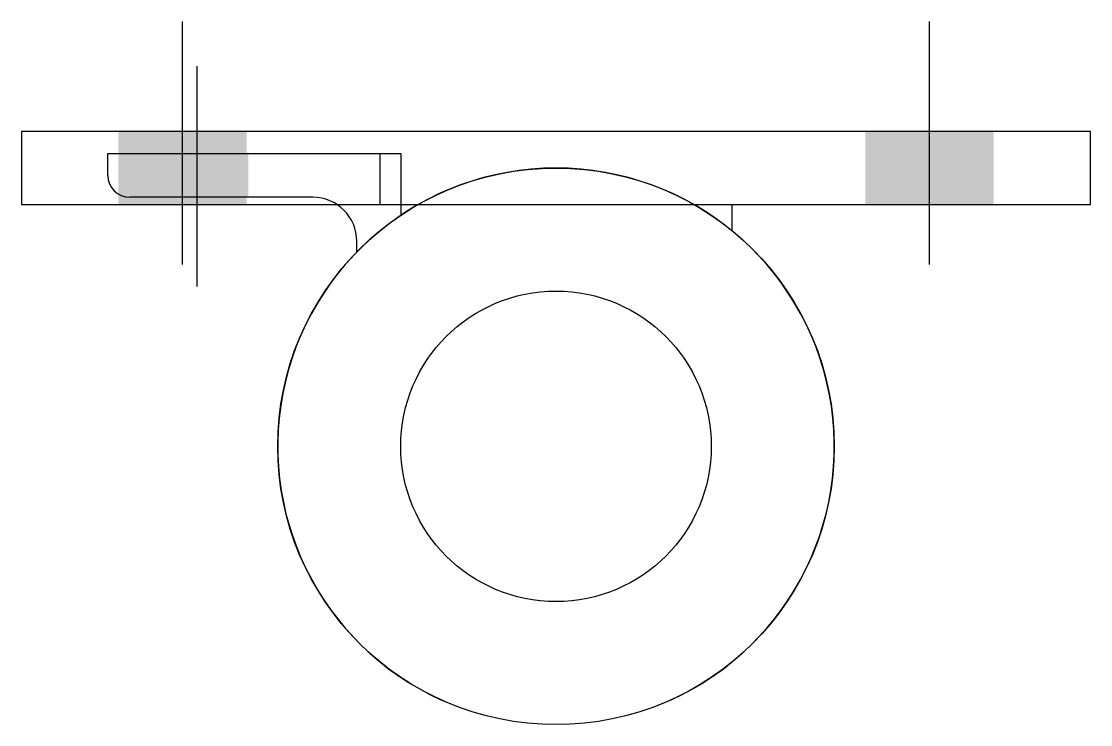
# Model space of a CAD drawing. Extents: x 76442 to 76588, y 17815 to 17911.
import ezdxf

# ---------------------------------------------------------------- set-up
doc = ezdxf.new("R2010")
doc.units = 0
doc.header["$LTSCALE"] = 5
doc.header["$MEASUREMENT"] = 0
doc.layers.add('HANDRAIL', color=2, linetype='CONTINUOUS')

msp = doc.modelspace()

# ---------------------------------------------------------------- linework, layer by layer
at = {"layer": 'HANDRAIL'}
for p, q in [((76463.63, 17895.54), (76463.63, 17910.56)), ((76565.63, 17895.54), (76565.63, 17910.56)), ((76463.63, 17877.38), (76463.63, 17907.34)), ((76565.63, 17877.38), (76565.63, 17907.34)), ((76465.63, 17874.36), (76465.63, 17904.43)), ((76453.43, 17889.54), (76453.43, 17892.54)), ((76453.43, 17892.54), (76493.43, 17892.54)), ((76490.63, 17885.54), (76490.63, 17892.54)), ((76493.43, 17892.54), (76493.43, 17884.08)), ((76481.43, 17886.54), (76456.43, 17886.54)), ((76538.63, 17885.54), (76538.63, 17882.01)), ((76487.43, 17879.08), (76487.43, 17880.54))]:
    msp.add_line(p, q, dxfattribs=at)
msp.add_lwpolyline([(76441.63, 17885.54), (76587.63, 17885.54), (76587.63, 17895.54), (76441.63, 17895.54)], close=True, dxfattribs=at)
for radius in [38, 21.2, 21.2]:
    msp.add_circle((76514.63, 17852.54), radius, dxfattribs=at)
for centre, radius, start, end in [((76456.43, 17889.54), 3, 180, 270), ((76514.63, 17852.54), 38, 291.8618, 248.1382), ((76481.43, 17880.54), 6, 0, 90)]:
    msp.add_arc(centre, radius, start, end, dxfattribs=at)
for points in [[(76472.38, 17885.54), (76472.38, 17895.54), (76454.88, 17885.54), (76454.88, 17895.54)], [(76556.88, 17885.54), (76556.88, 17895.54), (76574.38, 17885.54), (76574.38, 17895.54)], [(76458.63, 17892.54), (76458.63, 17886.54), (76472.63, 17892.54), (76472.63, 17886.54)]]:
    msp.add_solid(points, dxfattribs=at)

doc.saveas('drawing.dxf')
